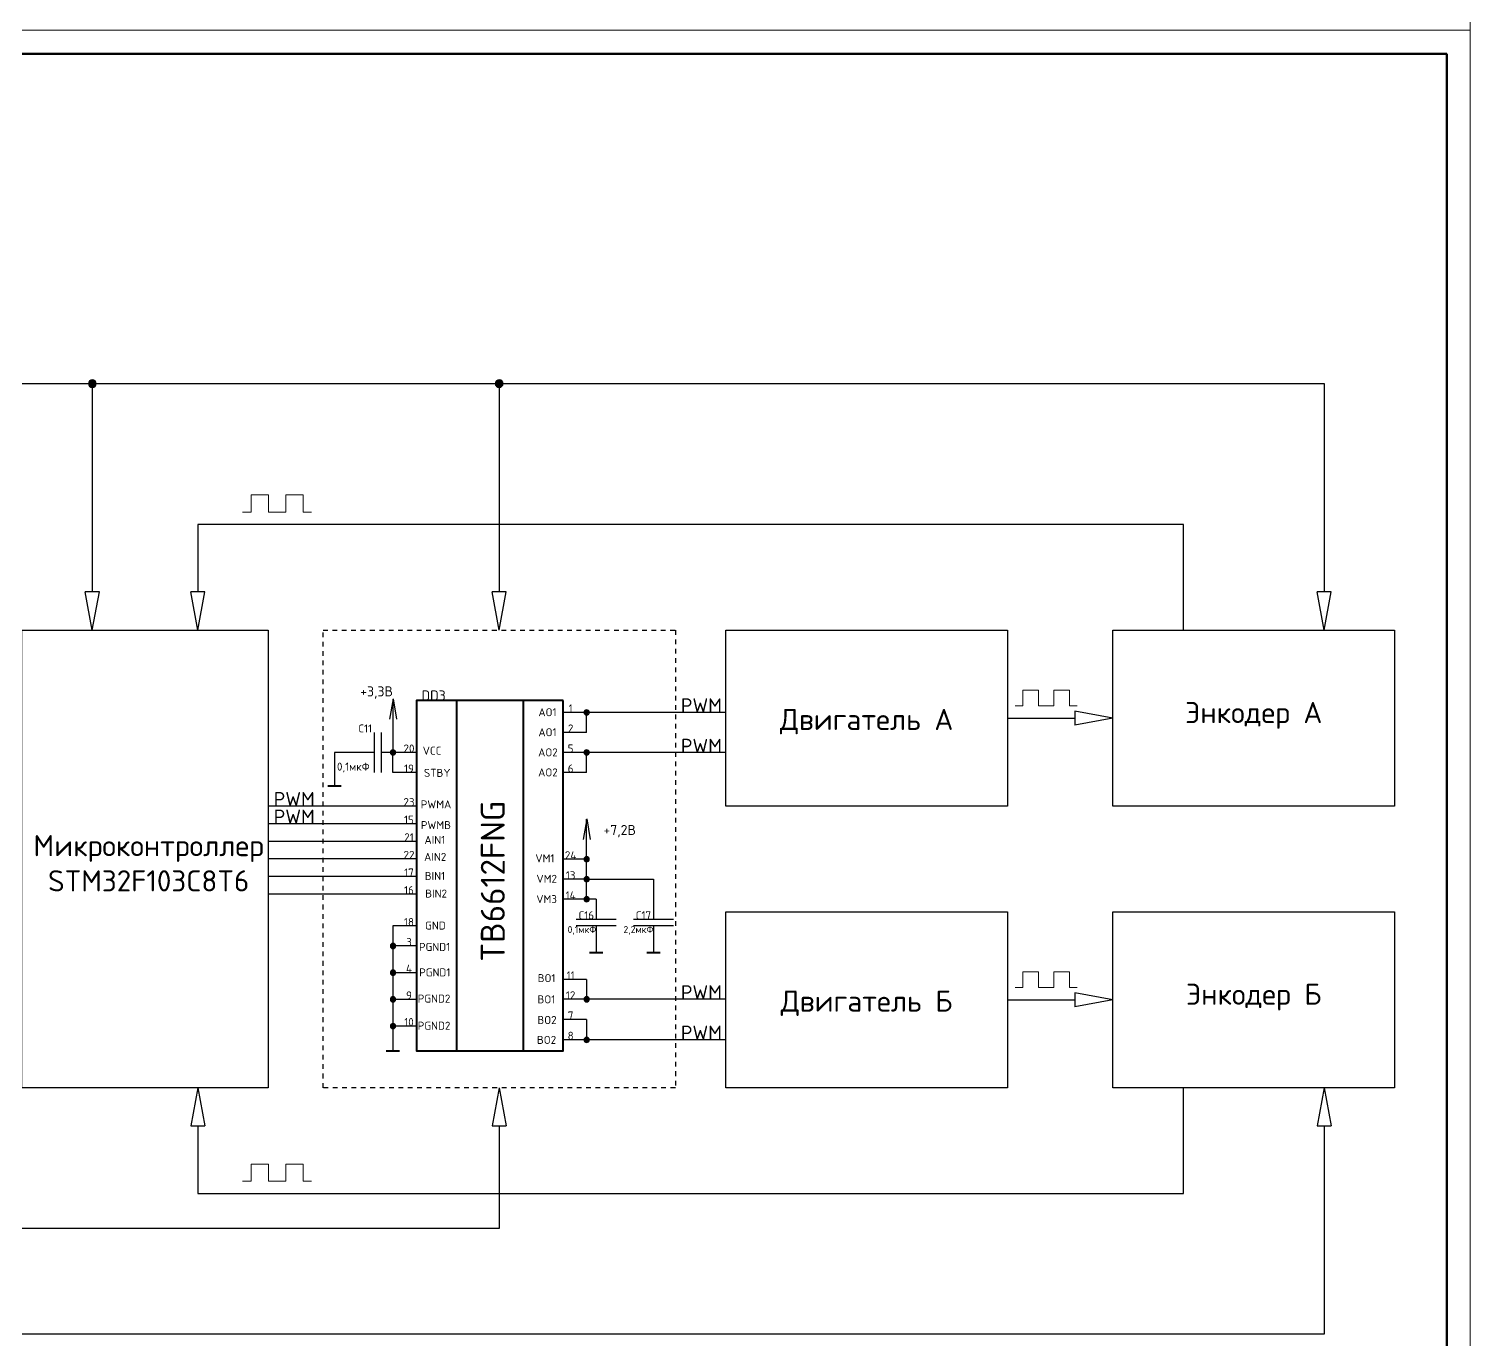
# Model space of a CAD drawing. Header units: millimetres. Extents: x -3633 to 871, y -630 to 261.
# Drawn here: x -2854.7 to -2547.5, y -438.3 to -159.2 of the extents above; entities that cross this region are included whole.
import ezdxf

# ---------------------------------------------------------------- set-up
doc = ezdxf.new("R2010")
doc.units = ezdxf.units.MM
doc.linetypes.add('JIS_02_1.0', pattern=[2, 1, -1])
for name, color, linetype, lineweight in [('border', 7, 'Continuous', 70), ('Sheet', 7, 'Continuous', 30), ('Text', 7, 'Continuous', 18)]:
    doc.layers.add(name, color=color, linetype=linetype, lineweight=lineweight)
doc.styles.add('Main', font='isocpeur.ttf', dxfattribs={"height": 3})

msp = doc.modelspace()

# ---------------------------------------------------------------- hatches: boundary and pattern name
at = {"layer": 'Sheet'}
h = msp.add_hatch(color=256, dxfattribs=at)
h.dxf.hatch_style = 1
edge = h.paths.add_edge_path()
edge.add_line((-2841.155, -234.73), (-2840.337, -234.73))
edge.add_ellipse((-2841.155, -234.73), major_axis=(-0.818, 0), ratio=0.9999896, start_angle=90, end_angle=180, ccw=False)
edge.add_line((-2841.155, -235.547), (-2841.155, -234.73))
edge = h.paths.add_edge_path()
edge.add_ellipse((-2841.155, -234.73), major_axis=(-0.818, 0), ratio=0.9999896, start_angle=0, end_angle=90, ccw=False)
edge.add_line((-2841.973, -234.73), (-2841.155, -234.73))
edge.add_line((-2841.155, -234.73), (-2841.155, -235.547))
edge = h.paths.add_edge_path()
edge.add_ellipse((-2841.155, -234.73), major_axis=(-0.818, 0), ratio=0.9999896, start_angle=180, end_angle=360, ccw=False)
edge.add_line((-2840.337, -234.73), (-2841.155, -234.73))
edge.add_line((-2841.155, -234.73), (-2841.973, -234.73))
h = msp.add_hatch(color=256, dxfattribs=at)
h.dxf.hatch_style = 1
edge = h.paths.add_edge_path()
edge.add_line((-2841.155, -234.73), (-2840.337, -234.73))
edge.add_ellipse((-2841.155, -234.73), major_axis=(-0.818, 0), ratio=0.9999896, start_angle=90, end_angle=180, ccw=False)
edge.add_line((-2841.155, -235.547), (-2841.155, -234.73))
edge = h.paths.add_edge_path()
edge.add_ellipse((-2841.155, -234.73), major_axis=(-0.818, 0), ratio=0.9999896, start_angle=0, end_angle=90, ccw=False)
edge.add_line((-2841.973, -234.73), (-2841.155, -234.73))
edge.add_line((-2841.155, -234.73), (-2841.155, -235.547))
edge = h.paths.add_edge_path()
edge.add_ellipse((-2841.155, -234.73), major_axis=(-0.818, 0), ratio=0.9999896, start_angle=180, end_angle=360, ccw=False)
edge.add_line((-2840.337, -234.73), (-2841.155, -234.73))
edge.add_line((-2841.155, -234.73), (-2841.973, -234.73))
h = msp.add_hatch(color=256, dxfattribs=at)
h.dxf.hatch_style = 1
edge = h.paths.add_edge_path()
edge.add_line((-2754.449, -234.73), (-2753.631, -234.73))
edge.add_ellipse((-2754.449, -234.73), major_axis=(-0.818, 0), ratio=0.9999896, start_angle=90, end_angle=180, ccw=False)
edge.add_line((-2754.449, -235.547), (-2754.449, -234.73))
edge = h.paths.add_edge_path()
edge.add_ellipse((-2754.449, -234.73), major_axis=(-0.818, 0), ratio=0.9999896, start_angle=0, end_angle=90, ccw=False)
edge.add_line((-2755.267, -234.73), (-2754.449, -234.73))
edge.add_line((-2754.449, -234.73), (-2754.449, -235.547))
edge = h.paths.add_edge_path()
edge.add_ellipse((-2754.449, -234.73), major_axis=(-0.818, 0), ratio=0.9999896, start_angle=180, end_angle=360, ccw=False)
edge.add_line((-2753.631, -234.73), (-2754.449, -234.73))
edge.add_line((-2754.449, -234.73), (-2755.267, -234.73))
h = msp.add_hatch(color=256, dxfattribs=at)
h.dxf.hatch_style = 1
edge = h.paths.add_edge_path()
edge.add_line((-2754.449, -234.73), (-2753.631, -234.73))
edge.add_ellipse((-2754.449, -234.73), major_axis=(-0.818, 0), ratio=0.9999896, start_angle=90, end_angle=180, ccw=False)
edge.add_line((-2754.449, -235.547), (-2754.449, -234.73))
edge = h.paths.add_edge_path()
edge.add_ellipse((-2754.449, -234.73), major_axis=(-0.818, 0), ratio=0.9999896, start_angle=0, end_angle=90, ccw=False)
edge.add_line((-2755.267, -234.73), (-2754.449, -234.73))
edge.add_line((-2754.449, -234.73), (-2754.449, -235.547))
edge = h.paths.add_edge_path()
edge.add_ellipse((-2754.449, -234.73), major_axis=(-0.818, 0), ratio=0.9999896, start_angle=180, end_angle=360, ccw=False)
edge.add_line((-2753.631, -234.73), (-2754.449, -234.73))
edge.add_line((-2754.449, -234.73), (-2755.267, -234.73))
h = msp.add_hatch(color=256, dxfattribs=at)
h.dxf.hatch_style = 1
edge = h.paths.add_edge_path()
edge.add_line((-2735.814, -304.78), (-2735.264, -304.78))
edge.add_ellipse((-2735.814, -304.78), major_axis=(-0.551, 0), ratio=0.9999896, start_angle=90, end_angle=180, ccw=False)
edge.add_line((-2735.814, -305.33), (-2735.814, -304.78))
edge = h.paths.add_edge_path()
edge.add_ellipse((-2735.814, -304.78), major_axis=(-0.551, 0), ratio=0.9999896, start_angle=0, end_angle=90, ccw=False)
edge.add_line((-2736.365, -304.78), (-2735.814, -304.78))
edge.add_line((-2735.814, -304.78), (-2735.814, -305.33))
edge = h.paths.add_edge_path()
edge.add_ellipse((-2735.814, -304.78), major_axis=(-0.551, 0), ratio=0.9999896, start_angle=180, end_angle=360, ccw=False)
edge.add_line((-2735.264, -304.78), (-2735.814, -304.78))
edge.add_line((-2735.814, -304.78), (-2736.365, -304.78))
h = msp.add_hatch(color=256, dxfattribs=at)
h.dxf.hatch_style = 1
edge = h.paths.add_edge_path()
edge.add_line((-2735.814, -304.78), (-2735.264, -304.78))
edge.add_ellipse((-2735.814, -304.78), major_axis=(-0.551, 0), ratio=0.9999896, start_angle=90, end_angle=180, ccw=False)
edge.add_line((-2735.814, -305.33), (-2735.814, -304.78))
edge = h.paths.add_edge_path()
edge.add_ellipse((-2735.814, -304.78), major_axis=(-0.551, 0), ratio=0.9999896, start_angle=0, end_angle=90, ccw=False)
edge.add_line((-2736.365, -304.78), (-2735.814, -304.78))
edge.add_line((-2735.814, -304.78), (-2735.814, -305.33))
edge = h.paths.add_edge_path()
edge.add_ellipse((-2735.814, -304.78), major_axis=(-0.551, 0), ratio=0.9999896, start_angle=180, end_angle=360, ccw=False)
edge.add_line((-2735.264, -304.78), (-2735.814, -304.78))
edge.add_line((-2735.814, -304.78), (-2736.365, -304.78))
h = msp.add_hatch(color=256, dxfattribs=at)
h.dxf.hatch_style = 1
edge = h.paths.add_edge_path()
edge.add_line((-2777.083, -313.309), (-2776.533, -313.309))
edge.add_ellipse((-2777.083, -313.309), major_axis=(-0.551, 0), ratio=0.9999896, start_angle=90, end_angle=180, ccw=False)
edge.add_line((-2777.083, -313.859), (-2777.083, -313.309))
edge = h.paths.add_edge_path()
edge.add_ellipse((-2777.083, -313.309), major_axis=(-0.551, 0), ratio=0.9999896, start_angle=0, end_angle=90, ccw=False)
edge.add_line((-2777.634, -313.309), (-2777.083, -313.309))
edge.add_line((-2777.083, -313.309), (-2777.083, -313.859))
edge = h.paths.add_edge_path()
edge.add_ellipse((-2777.083, -313.309), major_axis=(-0.551, 0), ratio=0.9999896, start_angle=180, end_angle=360, ccw=False)
edge.add_line((-2776.533, -313.309), (-2777.083, -313.309))
edge.add_line((-2777.083, -313.309), (-2777.634, -313.309))
h = msp.add_hatch(color=256, dxfattribs=at)
h.dxf.hatch_style = 1
edge = h.paths.add_edge_path()
edge.add_line((-2777.083, -313.309), (-2776.533, -313.309))
edge.add_ellipse((-2777.083, -313.309), major_axis=(-0.551, 0), ratio=0.9999896, start_angle=90, end_angle=180, ccw=False)
edge.add_line((-2777.083, -313.859), (-2777.083, -313.309))
edge = h.paths.add_edge_path()
edge.add_ellipse((-2777.083, -313.309), major_axis=(-0.551, 0), ratio=0.9999896, start_angle=0, end_angle=90, ccw=False)
edge.add_line((-2777.634, -313.309), (-2777.083, -313.309))
edge.add_line((-2777.083, -313.309), (-2777.083, -313.859))
edge = h.paths.add_edge_path()
edge.add_ellipse((-2777.083, -313.309), major_axis=(-0.551, 0), ratio=0.9999896, start_angle=180, end_angle=360, ccw=False)
edge.add_line((-2776.533, -313.309), (-2777.083, -313.309))
edge.add_line((-2777.083, -313.309), (-2777.634, -313.309))
h = msp.add_hatch(color=256, dxfattribs=at)
h.dxf.hatch_style = 1
edge = h.paths.add_edge_path()
edge.add_line((-2735.814, -313.309), (-2735.264, -313.309))
edge.add_ellipse((-2735.814, -313.309), major_axis=(-0.551, 0), ratio=0.9999896, start_angle=90, end_angle=180, ccw=False)
edge.add_line((-2735.814, -313.859), (-2735.814, -313.309))
edge = h.paths.add_edge_path()
edge.add_ellipse((-2735.814, -313.309), major_axis=(-0.551, 0), ratio=0.9999896, start_angle=0, end_angle=90, ccw=False)
edge.add_line((-2736.365, -313.309), (-2735.814, -313.309))
edge.add_line((-2735.814, -313.309), (-2735.814, -313.859))
edge = h.paths.add_edge_path()
edge.add_ellipse((-2735.814, -313.309), major_axis=(-0.551, 0), ratio=0.9999896, start_angle=180, end_angle=360, ccw=False)
edge.add_line((-2735.264, -313.309), (-2735.814, -313.309))
edge.add_line((-2735.814, -313.309), (-2736.365, -313.309))
h = msp.add_hatch(color=256, dxfattribs=at)
h.dxf.hatch_style = 1
edge = h.paths.add_edge_path()
edge.add_line((-2735.814, -313.309), (-2735.264, -313.309))
edge.add_ellipse((-2735.814, -313.309), major_axis=(-0.551, 0), ratio=0.9999896, start_angle=90, end_angle=180, ccw=False)
edge.add_line((-2735.814, -313.859), (-2735.814, -313.309))
edge = h.paths.add_edge_path()
edge.add_ellipse((-2735.814, -313.309), major_axis=(-0.551, 0), ratio=0.9999896, start_angle=0, end_angle=90, ccw=False)
edge.add_line((-2736.365, -313.309), (-2735.814, -313.309))
edge.add_line((-2735.814, -313.309), (-2735.814, -313.859))
edge = h.paths.add_edge_path()
edge.add_ellipse((-2735.814, -313.309), major_axis=(-0.551, 0), ratio=0.9999896, start_angle=180, end_angle=360, ccw=False)
edge.add_line((-2735.264, -313.309), (-2735.814, -313.309))
edge.add_line((-2735.814, -313.309), (-2736.365, -313.309))
h = msp.add_hatch(color=256, dxfattribs=at)
h.dxf.hatch_style = 1
edge = h.paths.add_edge_path()
edge.add_line((-2735.814, -336.054), (-2735.264, -336.054))
edge.add_ellipse((-2735.814, -336.054), major_axis=(-0.551, 0), ratio=0.9999896, start_angle=90, end_angle=180, ccw=False)
edge.add_line((-2735.814, -336.604), (-2735.814, -336.054))
edge = h.paths.add_edge_path()
edge.add_ellipse((-2735.814, -336.054), major_axis=(-0.551, 0), ratio=0.9999896, start_angle=0, end_angle=90, ccw=False)
edge.add_line((-2736.365, -336.054), (-2735.814, -336.054))
edge.add_line((-2735.814, -336.054), (-2735.814, -336.604))
edge = h.paths.add_edge_path()
edge.add_ellipse((-2735.814, -336.054), major_axis=(-0.551, 0), ratio=0.9999896, start_angle=180, end_angle=360, ccw=False)
edge.add_line((-2735.264, -336.054), (-2735.814, -336.054))
edge.add_line((-2735.814, -336.054), (-2736.365, -336.054))
h = msp.add_hatch(color=256, dxfattribs=at)
h.dxf.hatch_style = 1
edge = h.paths.add_edge_path()
edge.add_line((-2735.814, -336.054), (-2735.264, -336.054))
edge.add_ellipse((-2735.814, -336.054), major_axis=(-0.551, 0), ratio=0.9999896, start_angle=90, end_angle=180, ccw=False)
edge.add_line((-2735.814, -336.604), (-2735.814, -336.054))
edge = h.paths.add_edge_path()
edge.add_ellipse((-2735.814, -336.054), major_axis=(-0.551, 0), ratio=0.9999896, start_angle=0, end_angle=90, ccw=False)
edge.add_line((-2736.365, -336.054), (-2735.814, -336.054))
edge.add_line((-2735.814, -336.054), (-2735.814, -336.604))
edge = h.paths.add_edge_path()
edge.add_ellipse((-2735.814, -336.054), major_axis=(-0.551, 0), ratio=0.9999896, start_angle=180, end_angle=360, ccw=False)
edge.add_line((-2735.264, -336.054), (-2735.814, -336.054))
edge.add_line((-2735.814, -336.054), (-2736.365, -336.054))
h = msp.add_hatch(color=256, dxfattribs=at)
h.dxf.hatch_style = 1
edge = h.paths.add_edge_path()
edge.add_line((-2735.814, -340.318), (-2735.264, -340.318))
edge.add_ellipse((-2735.814, -340.318), major_axis=(-0.551, 0), ratio=0.9999896, start_angle=90, end_angle=180, ccw=False)
edge.add_line((-2735.814, -340.869), (-2735.814, -340.318))
edge = h.paths.add_edge_path()
edge.add_ellipse((-2735.814, -340.318), major_axis=(-0.551, 0), ratio=0.9999896, start_angle=0, end_angle=90, ccw=False)
edge.add_line((-2736.365, -340.318), (-2735.814, -340.318))
edge.add_line((-2735.814, -340.318), (-2735.814, -340.869))
edge = h.paths.add_edge_path()
edge.add_ellipse((-2735.814, -340.318), major_axis=(-0.551, 0), ratio=0.9999896, start_angle=180, end_angle=360, ccw=False)
edge.add_line((-2735.264, -340.318), (-2735.814, -340.318))
edge.add_line((-2735.814, -340.318), (-2736.365, -340.318))
h = msp.add_hatch(color=256, dxfattribs=at)
h.dxf.hatch_style = 1
edge = h.paths.add_edge_path()
edge.add_line((-2735.814, -340.318), (-2735.264, -340.318))
edge.add_ellipse((-2735.814, -340.318), major_axis=(-0.551, 0), ratio=0.9999896, start_angle=90, end_angle=180, ccw=False)
edge.add_line((-2735.814, -340.869), (-2735.814, -340.318))
edge = h.paths.add_edge_path()
edge.add_ellipse((-2735.814, -340.318), major_axis=(-0.551, 0), ratio=0.9999896, start_angle=0, end_angle=90, ccw=False)
edge.add_line((-2736.365, -340.318), (-2735.814, -340.318))
edge.add_line((-2735.814, -340.318), (-2735.814, -340.869))
edge = h.paths.add_edge_path()
edge.add_ellipse((-2735.814, -340.318), major_axis=(-0.551, 0), ratio=0.9999896, start_angle=180, end_angle=360, ccw=False)
edge.add_line((-2735.264, -340.318), (-2735.814, -340.318))
edge.add_line((-2735.814, -340.318), (-2736.365, -340.318))
h = msp.add_hatch(color=256, dxfattribs=at)
h.dxf.hatch_style = 1
edge = h.paths.add_edge_path()
edge.add_line((-2735.814, -344.583), (-2735.264, -344.583))
edge.add_ellipse((-2735.814, -344.583), major_axis=(-0.551, 0), ratio=0.9999896, start_angle=90, end_angle=180, ccw=False)
edge.add_line((-2735.814, -345.134), (-2735.814, -344.583))
edge = h.paths.add_edge_path()
edge.add_ellipse((-2735.814, -344.583), major_axis=(-0.551, 0), ratio=0.9999896, start_angle=0, end_angle=90, ccw=False)
edge.add_line((-2736.365, -344.583), (-2735.814, -344.583))
edge.add_line((-2735.814, -344.583), (-2735.814, -345.134))
edge = h.paths.add_edge_path()
edge.add_ellipse((-2735.814, -344.583), major_axis=(-0.551, 0), ratio=0.9999896, start_angle=180, end_angle=360, ccw=False)
edge.add_line((-2735.264, -344.583), (-2735.814, -344.583))
edge.add_line((-2735.814, -344.583), (-2736.365, -344.583))
h = msp.add_hatch(color=256, dxfattribs=at)
h.dxf.hatch_style = 1
edge = h.paths.add_edge_path()
edge.add_line((-2735.814, -344.583), (-2735.264, -344.583))
edge.add_ellipse((-2735.814, -344.583), major_axis=(-0.551, 0), ratio=0.9999896, start_angle=90, end_angle=180, ccw=False)
edge.add_line((-2735.814, -345.134), (-2735.814, -344.583))
edge = h.paths.add_edge_path()
edge.add_ellipse((-2735.814, -344.583), major_axis=(-0.551, 0), ratio=0.9999896, start_angle=0, end_angle=90, ccw=False)
edge.add_line((-2736.365, -344.583), (-2735.814, -344.583))
edge.add_line((-2735.814, -344.583), (-2735.814, -345.134))
edge = h.paths.add_edge_path()
edge.add_ellipse((-2735.814, -344.583), major_axis=(-0.551, 0), ratio=0.9999896, start_angle=180, end_angle=360, ccw=False)
edge.add_line((-2735.264, -344.583), (-2735.814, -344.583))
edge.add_line((-2735.814, -344.583), (-2736.365, -344.583))
h = msp.add_hatch(color=256, dxfattribs=at)
h.dxf.hatch_style = 1
edge = h.paths.add_edge_path()
edge.add_line((-2777.083, -354.534), (-2776.533, -354.534))
edge.add_ellipse((-2777.083, -354.534), major_axis=(-0.551, 0), ratio=0.9999896, start_angle=90, end_angle=180, ccw=False)
edge.add_line((-2777.083, -355.084), (-2777.083, -354.534))
edge = h.paths.add_edge_path()
edge.add_ellipse((-2777.083, -354.534), major_axis=(-0.551, 0), ratio=0.9999896, start_angle=0, end_angle=90, ccw=False)
edge.add_line((-2777.634, -354.534), (-2777.083, -354.534))
edge.add_line((-2777.083, -354.534), (-2777.083, -355.084))
edge = h.paths.add_edge_path()
edge.add_ellipse((-2777.083, -354.534), major_axis=(-0.551, 0), ratio=0.9999896, start_angle=180, end_angle=360, ccw=False)
edge.add_line((-2776.533, -354.534), (-2777.083, -354.534))
edge.add_line((-2777.083, -354.534), (-2777.634, -354.534))
h = msp.add_hatch(color=256, dxfattribs=at)
h.dxf.hatch_style = 1
edge = h.paths.add_edge_path()
edge.add_line((-2777.083, -354.534), (-2776.533, -354.534))
edge.add_ellipse((-2777.083, -354.534), major_axis=(-0.551, 0), ratio=0.9999896, start_angle=90, end_angle=180, ccw=False)
edge.add_line((-2777.083, -355.084), (-2777.083, -354.534))
edge = h.paths.add_edge_path()
edge.add_ellipse((-2777.083, -354.534), major_axis=(-0.551, 0), ratio=0.9999896, start_angle=0, end_angle=90, ccw=False)
edge.add_line((-2777.634, -354.534), (-2777.083, -354.534))
edge.add_line((-2777.083, -354.534), (-2777.083, -355.084))
edge = h.paths.add_edge_path()
edge.add_ellipse((-2777.083, -354.534), major_axis=(-0.551, 0), ratio=0.9999896, start_angle=180, end_angle=360, ccw=False)
edge.add_line((-2776.533, -354.534), (-2777.083, -354.534))
edge.add_line((-2777.083, -354.534), (-2777.634, -354.534))
h = msp.add_hatch(color=256, dxfattribs=at)
h.dxf.hatch_style = 1
edge = h.paths.add_edge_path()
edge.add_line((-2777.083, -360.22), (-2776.533, -360.22))
edge.add_ellipse((-2777.083, -360.22), major_axis=(-0.551, 0), ratio=0.9999896, start_angle=90, end_angle=180, ccw=False)
edge.add_line((-2777.083, -360.771), (-2777.083, -360.22))
edge = h.paths.add_edge_path()
edge.add_ellipse((-2777.083, -360.22), major_axis=(-0.551, 0), ratio=0.9999896, start_angle=0, end_angle=90, ccw=False)
edge.add_line((-2777.634, -360.22), (-2777.083, -360.22))
edge.add_line((-2777.083, -360.22), (-2777.083, -360.771))
edge = h.paths.add_edge_path()
edge.add_ellipse((-2777.083, -360.22), major_axis=(-0.551, 0), ratio=0.9999896, start_angle=180, end_angle=360, ccw=False)
edge.add_line((-2776.533, -360.22), (-2777.083, -360.22))
edge.add_line((-2777.083, -360.22), (-2777.634, -360.22))
h = msp.add_hatch(color=256, dxfattribs=at)
h.dxf.hatch_style = 1
edge = h.paths.add_edge_path()
edge.add_line((-2777.083, -360.22), (-2776.533, -360.22))
edge.add_ellipse((-2777.083, -360.22), major_axis=(-0.551, 0), ratio=0.9999896, start_angle=90, end_angle=180, ccw=False)
edge.add_line((-2777.083, -360.771), (-2777.083, -360.22))
edge = h.paths.add_edge_path()
edge.add_ellipse((-2777.083, -360.22), major_axis=(-0.551, 0), ratio=0.9999896, start_angle=0, end_angle=90, ccw=False)
edge.add_line((-2777.634, -360.22), (-2777.083, -360.22))
edge.add_line((-2777.083, -360.22), (-2777.083, -360.771))
edge = h.paths.add_edge_path()
edge.add_ellipse((-2777.083, -360.22), major_axis=(-0.551, 0), ratio=0.9999896, start_angle=180, end_angle=360, ccw=False)
edge.add_line((-2776.533, -360.22), (-2777.083, -360.22))
edge.add_line((-2777.083, -360.22), (-2777.634, -360.22))
h = msp.add_hatch(color=256, dxfattribs=at)
h.dxf.hatch_style = 1
edge = h.paths.add_edge_path()
edge.add_line((-2777.07, -365.906), (-2776.519, -365.906))
edge.add_ellipse((-2777.07, -365.906), major_axis=(-0.551, 0), ratio=0.9999896, start_angle=90, end_angle=180, ccw=False)
edge.add_line((-2777.07, -366.457), (-2777.07, -365.906))
edge = h.paths.add_edge_path()
edge.add_ellipse((-2777.07, -365.906), major_axis=(-0.551, 0), ratio=0.9999896, start_angle=0, end_angle=90, ccw=False)
edge.add_line((-2777.62, -365.906), (-2777.07, -365.906))
edge.add_line((-2777.07, -365.906), (-2777.07, -366.457))
edge = h.paths.add_edge_path()
edge.add_ellipse((-2777.07, -365.906), major_axis=(-0.551, 0), ratio=0.9999896, start_angle=180, end_angle=360, ccw=False)
edge.add_line((-2776.519, -365.906), (-2777.07, -365.906))
edge.add_line((-2777.07, -365.906), (-2777.62, -365.906))
h = msp.add_hatch(color=256, dxfattribs=at)
h.dxf.hatch_style = 1
edge = h.paths.add_edge_path()
edge.add_line((-2777.07, -365.906), (-2776.519, -365.906))
edge.add_ellipse((-2777.07, -365.906), major_axis=(-0.551, 0), ratio=0.9999896, start_angle=90, end_angle=180, ccw=False)
edge.add_line((-2777.07, -366.457), (-2777.07, -365.906))
edge = h.paths.add_edge_path()
edge.add_ellipse((-2777.07, -365.906), major_axis=(-0.551, 0), ratio=0.9999896, start_angle=0, end_angle=90, ccw=False)
edge.add_line((-2777.62, -365.906), (-2777.07, -365.906))
edge.add_line((-2777.07, -365.906), (-2777.07, -366.457))
edge = h.paths.add_edge_path()
edge.add_ellipse((-2777.07, -365.906), major_axis=(-0.551, 0), ratio=0.9999896, start_angle=180, end_angle=360, ccw=False)
edge.add_line((-2776.519, -365.906), (-2777.07, -365.906))
edge.add_line((-2777.07, -365.906), (-2777.62, -365.906))
h = msp.add_hatch(color=256, dxfattribs=at)
h.dxf.hatch_style = 1
edge = h.paths.add_edge_path()
edge.add_line((-2735.814, -365.889), (-2735.264, -365.889))
edge.add_ellipse((-2735.814, -365.889), major_axis=(-0.551, 0), ratio=0.9999896, start_angle=90, end_angle=180, ccw=False)
edge.add_line((-2735.814, -366.44), (-2735.814, -365.889))
edge = h.paths.add_edge_path()
edge.add_ellipse((-2735.814, -365.889), major_axis=(-0.551, 0), ratio=0.9999896, start_angle=0, end_angle=90, ccw=False)
edge.add_line((-2736.365, -365.889), (-2735.814, -365.889))
edge.add_line((-2735.814, -365.889), (-2735.814, -366.44))
edge = h.paths.add_edge_path()
edge.add_ellipse((-2735.814, -365.889), major_axis=(-0.551, 0), ratio=0.9999896, start_angle=180, end_angle=360, ccw=False)
edge.add_line((-2735.264, -365.889), (-2735.814, -365.889))
edge.add_line((-2735.814, -365.889), (-2736.365, -365.889))
h = msp.add_hatch(color=256, dxfattribs=at)
h.dxf.hatch_style = 1
edge = h.paths.add_edge_path()
edge.add_line((-2735.814, -365.889), (-2735.264, -365.889))
edge.add_ellipse((-2735.814, -365.889), major_axis=(-0.551, 0), ratio=0.9999896, start_angle=90, end_angle=180, ccw=False)
edge.add_line((-2735.814, -366.44), (-2735.814, -365.889))
edge = h.paths.add_edge_path()
edge.add_ellipse((-2735.814, -365.889), major_axis=(-0.551, 0), ratio=0.9999896, start_angle=0, end_angle=90, ccw=False)
edge.add_line((-2736.365, -365.889), (-2735.814, -365.889))
edge.add_line((-2735.814, -365.889), (-2735.814, -366.44))
edge = h.paths.add_edge_path()
edge.add_ellipse((-2735.814, -365.889), major_axis=(-0.551, 0), ratio=0.9999896, start_angle=180, end_angle=360, ccw=False)
edge.add_line((-2735.264, -365.889), (-2735.814, -365.889))
edge.add_line((-2735.814, -365.889), (-2736.365, -365.889))
h = msp.add_hatch(color=256, dxfattribs=at)
h.dxf.hatch_style = 1
edge = h.paths.add_edge_path()
edge.add_line((-2777.07, -371.592), (-2776.519, -371.592))
edge.add_ellipse((-2777.07, -371.592), major_axis=(-0.551, 0), ratio=0.9999896, start_angle=90, end_angle=180, ccw=False)
edge.add_line((-2777.07, -372.143), (-2777.07, -371.592))
edge = h.paths.add_edge_path()
edge.add_ellipse((-2777.07, -371.592), major_axis=(-0.551, 0), ratio=0.9999896, start_angle=0, end_angle=90, ccw=False)
edge.add_line((-2777.62, -371.592), (-2777.07, -371.592))
edge.add_line((-2777.07, -371.592), (-2777.07, -372.143))
edge = h.paths.add_edge_path()
edge.add_ellipse((-2777.07, -371.592), major_axis=(-0.551, 0), ratio=0.9999896, start_angle=180, end_angle=360, ccw=False)
edge.add_line((-2776.519, -371.592), (-2777.07, -371.592))
edge.add_line((-2777.07, -371.592), (-2777.62, -371.592))
h = msp.add_hatch(color=256, dxfattribs=at)
h.dxf.hatch_style = 1
edge = h.paths.add_edge_path()
edge.add_line((-2777.07, -371.592), (-2776.519, -371.592))
edge.add_ellipse((-2777.07, -371.592), major_axis=(-0.551, 0), ratio=0.9999896, start_angle=90, end_angle=180, ccw=False)
edge.add_line((-2777.07, -372.143), (-2777.07, -371.592))
edge = h.paths.add_edge_path()
edge.add_ellipse((-2777.07, -371.592), major_axis=(-0.551, 0), ratio=0.9999896, start_angle=0, end_angle=90, ccw=False)
edge.add_line((-2777.62, -371.592), (-2777.07, -371.592))
edge.add_line((-2777.07, -371.592), (-2777.07, -372.143))
edge = h.paths.add_edge_path()
edge.add_ellipse((-2777.07, -371.592), major_axis=(-0.551, 0), ratio=0.9999896, start_angle=180, end_angle=360, ccw=False)
edge.add_line((-2776.519, -371.592), (-2777.07, -371.592))
edge.add_line((-2777.07, -371.592), (-2777.62, -371.592))
h = msp.add_hatch(color=256, dxfattribs=at)
h.dxf.hatch_style = 1
edge = h.paths.add_edge_path()
edge.add_line((-2735.814, -374.53), (-2735.264, -374.53))
edge.add_ellipse((-2735.814, -374.53), major_axis=(-0.551, 0), ratio=0.9999896, start_angle=90, end_angle=180, ccw=False)
edge.add_line((-2735.814, -375.081), (-2735.814, -374.53))
edge = h.paths.add_edge_path()
edge.add_ellipse((-2735.814, -374.53), major_axis=(-0.551, 0), ratio=0.9999896, start_angle=0, end_angle=90, ccw=False)
edge.add_line((-2736.365, -374.53), (-2735.814, -374.53))
edge.add_line((-2735.814, -374.53), (-2735.814, -375.081))
edge = h.paths.add_edge_path()
edge.add_ellipse((-2735.814, -374.53), major_axis=(-0.551, 0), ratio=0.9999896, start_angle=180, end_angle=360, ccw=False)
edge.add_line((-2735.264, -374.53), (-2735.814, -374.53))
edge.add_line((-2735.814, -374.53), (-2736.365, -374.53))
h = msp.add_hatch(color=256, dxfattribs=at)
h.dxf.hatch_style = 1
edge = h.paths.add_edge_path()
edge.add_line((-2735.814, -374.53), (-2735.264, -374.53))
edge.add_ellipse((-2735.814, -374.53), major_axis=(-0.551, 0), ratio=0.9999896, start_angle=90, end_angle=180, ccw=False)
edge.add_line((-2735.814, -375.081), (-2735.814, -374.53))
edge = h.paths.add_edge_path()
edge.add_ellipse((-2735.814, -374.53), major_axis=(-0.551, 0), ratio=0.9999896, start_angle=0, end_angle=90, ccw=False)
edge.add_line((-2736.365, -374.53), (-2735.814, -374.53))
edge.add_line((-2735.814, -374.53), (-2735.814, -375.081))
edge = h.paths.add_edge_path()
edge.add_ellipse((-2735.814, -374.53), major_axis=(-0.551, 0), ratio=0.9999896, start_angle=180, end_angle=360, ccw=False)
edge.add_line((-2735.264, -374.53), (-2735.814, -374.53))
edge.add_line((-2735.814, -374.53), (-2736.365, -374.53))

# ---------------------------------------------------------------- linework, layer by layer
at = {"layer": 'border', "lineweight": 18}
for p, q in [((-2547.537, -159.45), (-2547.537, 260.55)), ((-2547.537, 260.55), (-2547.537, -159.45)), ((-2547.537, -159.45), (-2547.537, 260.55)), ((-3141.537, -159.45), (-2547.537, -159.45)), ((-2547.537, -159.45), (-3141.537, -159.45)), ((-3141.537, -159.45), (-2844.537, -159.45)), ((-3141.537, -159.45), (-2547.537, -159.45)), ((-2547.537, -159.45), (-3141.537, -159.45)), ((-2547.537, -159.45), (-2844.537, -159.45)), ((-2547.537, -159.45), (-2844.537, -159.45)), ((-2547.537, -579.45), (-2547.537, -159.45)), ((-2547.537, -579.45), (-2547.537, -159.45)), ((-2547.537, -159.45), (-2547.537, -579.45)), ((-2547.537, -579.45), (-2547.537, -159.45))]:
    msp.add_line(p, q, dxfattribs=at)
at = {"layer": 'border', "lineweight": 70}
for p, q in [((-3121.537, -164.45), (-2552.537, -164.45)), ((-2552.537, -164.45), (-2552.537, -574.45))]:
    msp.add_line(p, q, dxfattribs=at)
at = {"layer": 'Sheet'}
for p, q in [((-2953.655, -234.73), (-2578.655, -234.73)), ((-2841.155, -234.73), (-2841.155, -279.117)), ((-2754.449, -234.73), (-2754.449, -279.117)), ((-2578.655, -234.73), (-2578.655, -279.117)), ((-2818.655, -264.73), (-2818.655, -279.117)), ((-2608.655, -264.73), (-2818.655, -264.73)), ((-2608.655, -287.23), (-2608.655, -264.73)), ((-2841.155, -287.23), (-2842.652, -279.117)), ((-2839.658, -279.117), (-2842.652, -279.117)), ((-2841.155, -287.23), (-2839.658, -279.117)), ((-2818.655, -287.23), (-2820.152, -279.117)), ((-2817.158, -279.117), (-2820.152, -279.117)), ((-2818.655, -287.23), (-2817.158, -279.117)), ((-2754.449, -287.23), (-2755.946, -279.117)), ((-2752.952, -279.117), (-2755.946, -279.117)), ((-2754.449, -287.23), (-2752.952, -279.117)), ((-2578.655, -287.23), (-2580.152, -279.117)), ((-2577.158, -279.117), (-2580.152, -279.117)), ((-2578.655, -287.23), (-2577.158, -279.117)), ((-2777.076, -301.856), (-2777.842, -306.234)), ((-2777.083, -301.937), (-2777.083, -313.309)), ((-2777.073, -301.856), (-2776.307, -306.234)), ((-2706.155, -304.78), (-2740.812, -304.78)), ((-2735.814, -309.044), (-2735.814, -304.78)), ((-2646.155, -305.98), (-2631.768, -305.98)), ((-2623.655, -305.98), (-2631.768, -304.483)), ((-2631.768, -304.483), (-2631.768, -307.477)), ((-2623.655, -305.98), (-2631.768, -307.477)), ((-2781.024, -317.574), (-2781.024, -309.044)), ((-2779.602, -309.044), (-2779.602, -317.574)), ((-2735.814, -309.044), (-2740.812, -309.044)), ((-2781.024, -313.309), (-2789.553, -313.309)), ((-2789.553, -313.309), (-2789.553, -320.417)), ((-2772.086, -313.309), (-2779.586, -313.309)), ((-2777.083, -317.574), (-2777.083, -313.309)), ((-2706.155, -313.309), (-2740.812, -313.309)), ((-2735.814, -317.574), (-2735.814, -313.309)), ((-2772.086, -317.574), (-2777.083, -317.574)), ((-2735.814, -317.574), (-2740.812, -317.574)), ((-2789.553, -320.417), (-2790.974, -320.417)), ((-2772.086, -324.73), (-2803.655, -324.73)), ((-2772.086, -328.48), (-2803.655, -328.48)), ((-2735.807, -327.444), (-2736.573, -331.822)), ((-2735.814, -344.583), (-2735.814, -327.524)), ((-2735.804, -327.444), (-2735.037, -331.822)), ((-2803.655, -332.23), (-2772.086, -332.23)), ((-2772.086, -335.98), (-2803.655, -335.98)), ((-2735.814, -336.054), (-2740.812, -336.054)), ((-2772.086, -339.73), (-2803.655, -339.73)), ((-2735.814, -340.318), (-2740.812, -340.318)), ((-2736.066, -340.318), (-2721.579, -340.318)), ((-2721.579, -340.318), (-2721.579, -348.848)), ((-2772.086, -343.48), (-2803.655, -343.48)), ((-2733.763, -344.583), (-2740.812, -344.583)), ((-2733.763, -344.583), (-2733.763, -348.848)), ((-2738.028, -348.848), (-2729.498, -348.848)), ((-2725.844, -348.848), (-2717.314, -348.848)), ((-2772.086, -350.269), (-2777.083, -350.269)), ((-2777.083, -350.269), (-2777.083, -376.837)), ((-2730.92, -350.269), (-2738.028, -350.269)), ((-2729.498, -350.269), (-2738.028, -350.269)), ((-2733.763, -350.269), (-2733.763, -355.955)), ((-2717.314, -350.269), (-2725.844, -350.269)), ((-2721.579, -350.269), (-2721.579, -355.955)), ((-2772.086, -354.534), (-2777.083, -354.534)), ((-2721.579, -355.955), (-2723, -355.955)), ((-2772.086, -360.22), (-2777.62, -360.22)), ((-2735.814, -361.642), (-2740.812, -361.642)), ((-2735.814, -361.642), (-2735.814, -365.906)), ((-2623.655, -365.98), (-2631.768, -364.483)), ((-2631.768, -364.483), (-2631.768, -367.477)), ((-2772.086, -365.906), (-2777.62, -365.906)), ((-2706.155, -365.889), (-2740.812, -365.889)), ((-2646.155, -365.98), (-2631.768, -365.98)), ((-2623.655, -365.98), (-2631.768, -367.477)), ((-2772.086, -371.592), (-2777.62, -371.592)), ((-2735.814, -370.171), (-2740.812, -370.171)), ((-2735.814, -370.171), (-2735.814, -374.436)), ((-2706.155, -374.502), (-2740.812, -374.502)), ((-2818.655, -384.73), (-2820.152, -392.843)), ((-2818.655, -384.73), (-2817.158, -392.843)), ((-2754.449, -384.73), (-2755.946, -392.843)), ((-2754.449, -384.73), (-2752.952, -392.843)), ((-2608.655, -407.23), (-2608.655, -384.73)), ((-2578.655, -384.73), (-2580.152, -392.843)), ((-2578.655, -384.73), (-2577.158, -392.843)), ((-2820.152, -392.843), (-2817.158, -392.843)), ((-2818.655, -392.843), (-2818.655, -407.23)), ((-2755.946, -392.843), (-2752.952, -392.843)), ((-2754.449, -392.843), (-2754.449, -414.73)), ((-2580.152, -392.843), (-2577.158, -392.843)), ((-2578.655, -392.843), (-2578.655, -410.98)), ((-2818.655, -407.23), (-2608.655, -407.23)), ((-2578.655, -410.98), (-2578.655, -437.23)), ((-2754.449, -414.73), (-3077.405, -414.73)), ((-2578.655, -437.23), (-2953.655, -437.23))]:
    msp.add_line(p, q, dxfattribs=at)
at = {"layer": 'Sheet', "lineweight": 40}
for p, q in [((-2763.556, -302.29), (-2763.556, -376.837)), ((-2749.341, -302.249), (-2749.341, -376.837)), ((-2790.974, -320.417), (-2788.131, -320.417)), ((-2735.184, -355.955), (-2732.341, -355.955)), ((-2723, -355.955), (-2720.157, -355.955)), ((-2778.505, -376.837), (-2775.662, -376.837))]:
    msp.add_line(p, q, dxfattribs=at)
at = {"layer": 'Sheet', "elevation": 0}
for points in [[(-2856.155, -287.23), (-2803.655, -287.23), (-2803.655, -384.73), (-2856.155, -384.73)], [(-2706.155, -287.23), (-2646.155, -287.23), (-2646.155, -324.73), (-2706.155, -324.73)], [(-2623.655, -287.23), (-2563.655, -287.23), (-2563.655, -324.73), (-2623.655, -324.73)], [(-2706.155, -347.23), (-2646.155, -347.23), (-2646.155, -384.73), (-2706.155, -384.73)], [(-2623.655, -347.23), (-2563.655, -347.23), (-2563.655, -384.73), (-2623.655, -384.73)]]:
    msp.add_lwpolyline(points, close=True, dxfattribs=at)
at = {"layer": 'Sheet', "linetype": 'JIS_02_1.0', "elevation": 0}
msp.add_lwpolyline([(-2716.914, -384.73), (-2791.983, -384.73), (-2791.983, -287.23), (-2716.914, -287.23)], close=True, dxfattribs=at)
at = {"layer": 'Sheet', "lineweight": 40, "elevation": 0}
msp.add_lwpolyline([(-2740.812, -302.23), (-2772.086, -302.23), (-2772.086, -376.837), (-2740.812, -376.837)], close=True, dxfattribs=at)
at = {"layer": 'Sheet'}
for centre, radius, start, end in [((-2841.155, -234.73), 0.427, 0, 180), ((-2841.155, -234.73), 0.427, 0, 180), ((-2841.155, -234.73), 0.427, 0, 180), ((-2841.155, -234.73), 0.427, 180, 0), ((-2841.155, -234.73), 0.427, 180, 0), ((-2841.155, -234.73), 0.427, 180, 0), ((-2754.449, -234.73), 0.427, 0, 180), ((-2754.449, -234.73), 0.427, 0, 180), ((-2754.449, -234.73), 0.427, 0, 180), ((-2754.449, -234.73), 0.427, 180, 0), ((-2754.449, -234.73), 0.427, 180, 0), ((-2754.449, -234.73), 0.427, 180, 0), ((-2735.814, -304.78), 0.287, 0, 180), ((-2735.814, -304.78), 0.287, 0, 180), ((-2735.814, -304.78), 0.287, 0, 180), ((-2735.814, -304.78), 0.287, 180, 0), ((-2735.814, -304.78), 0.287, 180, 0), ((-2735.814, -304.78), 0.287, 180, 0), ((-2777.083, -313.309), 0.287, 0, 180), ((-2777.083, -313.309), 0.287, 0, 180), ((-2777.083, -313.309), 0.287, 0, 180), ((-2735.814, -313.309), 0.287, 0, 180), ((-2735.814, -313.309), 0.287, 0, 180), ((-2735.814, -313.309), 0.287, 0, 180), ((-2777.083, -313.309), 0.287, 180, 0), ((-2777.083, -313.309), 0.287, 180, 0), ((-2777.083, -313.309), 0.287, 180, 0), ((-2735.814, -313.309), 0.287, 180, 0), ((-2735.814, -313.309), 0.287, 180, 0), ((-2735.814, -313.309), 0.287, 180, 0), ((-2735.814, -336.054), 0.287, 0, 180), ((-2735.814, -336.054), 0.287, 0, 180), ((-2735.814, -336.054), 0.287, 0, 180), ((-2735.814, -336.054), 0.287, 180, 0), ((-2735.814, -336.054), 0.287, 180, 0), ((-2735.814, -336.054), 0.287, 180, 0), ((-2735.814, -340.318), 0.287, 0, 180), ((-2735.814, -340.318), 0.287, 0, 180), ((-2735.814, -340.318), 0.287, 0, 180), ((-2735.814, -340.318), 0.287, 180, 0), ((-2735.814, -340.318), 0.287, 180, 0), ((-2735.814, -340.318), 0.287, 180, 0), ((-2735.814, -344.583), 0.287, 0, 180), ((-2735.814, -344.583), 0.287, 0, 180), ((-2735.814, -344.583), 0.287, 0, 180), ((-2735.814, -344.583), 0.287, 180, 0), ((-2735.814, -344.583), 0.287, 180, 0), ((-2735.814, -344.583), 0.287, 180, 0), ((-2777.083, -354.534), 0.287, 0, 180), ((-2777.083, -354.534), 0.287, 0, 180), ((-2777.083, -354.534), 0.287, 0, 180), ((-2777.083, -354.534), 0.287, 180, 0), ((-2777.083, -354.534), 0.287, 180, 0), ((-2777.083, -354.534), 0.287, 180, 0), ((-2777.083, -360.22), 0.287, 0, 180), ((-2777.083, -360.22), 0.287, 0, 180), ((-2777.083, -360.22), 0.287, 0, 180), ((-2777.083, -360.22), 0.287, 180, 0), ((-2777.083, -360.22), 0.287, 180, 0), ((-2777.083, -360.22), 0.287, 180, 0), ((-2777.07, -365.906), 0.287, 0, 180), ((-2777.07, -365.906), 0.287, 0, 180), ((-2777.07, -365.906), 0.287, 0, 180), ((-2777.07, -365.906), 0.287, 180, 0), ((-2777.07, -365.906), 0.287, 180, 0), ((-2777.07, -365.906), 0.287, 180, 0), ((-2735.814, -365.889), 0.287, 0, 180), ((-2735.814, -365.889), 0.287, 0, 180), ((-2735.814, -365.889), 0.287, 0, 180), ((-2735.814, -365.889), 0.287, 180, 0), ((-2735.814, -365.889), 0.287, 180, 0), ((-2735.814, -365.889), 0.287, 180, 0), ((-2777.07, -371.592), 0.287, 0, 180), ((-2777.07, -371.592), 0.287, 0, 180), ((-2777.07, -371.592), 0.287, 0, 180), ((-2777.07, -371.592), 0.287, 180, 0), ((-2777.07, -371.592), 0.287, 180, 0), ((-2777.07, -371.592), 0.287, 180, 0), ((-2735.814, -374.53), 0.287, 0, 180), ((-2735.814, -374.53), 0.287, 0, 180), ((-2735.814, -374.53), 0.287, 0, 180), ((-2735.814, -374.53), 0.287, 180, 0), ((-2735.814, -374.53), 0.287, 180, 0), ((-2735.814, -374.53), 0.287, 180, 0)]:
    msp.add_arc(centre, radius, start, end, dxfattribs=at)
at = {"layer": 'Sheet', "extrusion": (0, 0, -1)}
for centre, major_axis in [((-2841.155, -234.73), (-0.818, 0)), ((-2841.155, -234.73), (-0.818, 0)), ((-2754.449, -234.73), (-0.818, 0)), ((-2754.449, -234.73), (-0.818, 0)), ((-2735.814, -304.78), (-0.551, 0)), ((-2735.814, -304.78), (-0.551, 0)), ((-2777.083, -313.309), (-0.551, 0)), ((-2777.083, -313.309), (-0.551, 0)), ((-2735.814, -313.309), (-0.551, 0)), ((-2735.814, -313.309), (-0.551, 0)), ((-2735.814, -336.054), (-0.551, 0)), ((-2735.814, -336.054), (-0.551, 0)), ((-2735.814, -340.318), (-0.551, 0)), ((-2735.814, -340.318), (-0.551, 0)), ((-2735.814, -344.583), (-0.551, 0)), ((-2735.814, -344.583), (-0.551, 0)), ((-2777.083, -354.534), (-0.551, 0)), ((-2777.083, -354.534), (-0.551, 0)), ((-2777.083, -360.22), (-0.551, 0)), ((-2777.083, -360.22), (-0.551, 0)), ((-2777.07, -365.906), (-0.551, 0)), ((-2777.07, -365.906), (-0.551, 0)), ((-2735.814, -365.889), (-0.551, 0)), ((-2735.814, -365.889), (-0.551, 0)), ((-2777.07, -371.592), (-0.551, 0)), ((-2777.07, -371.592), (-0.551, 0)), ((-2735.814, -374.53), (-0.551, 0)), ((-2735.814, -374.53), (-0.551, 0))]:
    msp.add_ellipse(centre, major_axis=major_axis, ratio=0.9999896, dxfattribs=at)
at = {"layer": 'Text'}
for p, q in [((-2807.281, -262.098), (-2807.281, -258.423)), ((-2807.281, -258.423), (-2803.606, -258.423)), ((-2803.606, -258.423), (-2803.606, -262.098)), ((-2799.931, -262.098), (-2799.931, -258.423)), ((-2799.931, -258.423), (-2796.256, -258.423)), ((-2796.256, -258.423), (-2796.256, -262.098)), ((-2809.119, -262.098), (-2807.281, -262.098)), ((-2803.606, -262.098), (-2799.931, -262.098)), ((-2796.256, -262.098), (-2794.419, -262.098)), ((-2642.848, -303.348), (-2642.848, -300.04)), ((-2642.848, -300.04), (-2639.54, -300.04)), ((-2639.54, -300.04), (-2639.54, -303.348)), ((-2636.233, -303.348), (-2636.233, -300.04)), ((-2636.233, -300.04), (-2632.925, -300.04)), ((-2632.925, -300.04), (-2632.925, -303.348)), ((-2644.502, -303.348), (-2642.848, -303.348)), ((-2639.54, -303.348), (-2636.233, -303.348)), ((-2632.925, -303.348), (-2631.272, -303.348)), ((-2642.848, -363.348), (-2642.848, -360.04)), ((-2642.848, -360.04), (-2639.54, -360.04)), ((-2639.54, -360.04), (-2639.54, -363.348)), ((-2636.233, -363.348), (-2636.233, -360.04)), ((-2636.233, -360.04), (-2632.925, -360.04)), ((-2632.925, -360.04), (-2632.925, -363.348)), ((-2644.502, -363.348), (-2642.848, -363.348)), ((-2639.54, -363.348), (-2636.233, -363.348)), ((-2632.925, -363.348), (-2631.272, -363.348)), ((-2807.281, -404.651), (-2807.281, -400.976)), ((-2807.281, -400.976), (-2803.606, -400.976)), ((-2803.606, -400.976), (-2803.606, -404.651)), ((-2799.931, -404.651), (-2799.931, -400.976)), ((-2799.931, -400.976), (-2796.256, -400.976)), ((-2796.256, -400.976), (-2796.256, -404.651)), ((-2809.119, -404.651), (-2807.281, -404.651)), ((-2803.606, -404.651), (-2799.931, -404.651)), ((-2796.256, -404.651), (-2794.419, -404.651))]:
    msp.add_line(p, q, dxfattribs=at)
at = {"layer": 'Text', "lineweight": 18}
msp.add_line((-2740.812, -306.201), (-2740.812, -306.201), dxfattribs=at)
msp.add_line((-2740.812, -306.201), (-2740.812, -306.201), dxfattribs=at)

# ---------------------------------------------------------------- texts
at = {"layer": 'Text', "lineweight": 80, "char_height": 2.1323, "style": 'Main'}
for s, width, gutter_width, insert, attachment_point in [('+3,3B', 8.92311, 10.662, (-2777.073, -301.856), 9), ('\\pxsm2,qc;DD3', 7.31868, 18.75, (-2772.086, -302.23), 7), ('+7,2B', 8.92311, 10.662, (-2728.766, -330.063), 5)]:
    msp.add_mtext_dynamic_manual_height_columns(s, width=width, gutter_width=gutter_width, heights=[0], dxfattribs=dict(at, insert=insert, attachment_point=attachment_point))
at = {"layer": 'Text', "lineweight": 18, "style": 'Main'}
for s, width, heights, insert, char_height, attachment_point in [('AO1', 5.64988, [0.656], (-2742.232, -303.879), 1.7059, 3), ('\\pxsm1.5,qc;1', 3.17117, [0], (-2740.812, -304.78), 1.70586, 7), ('\\pxql;C11', 3.44336, [0], (-2781.024, -309.044), 1.7059, 9), ('AO1', 5.64988, [0.656], (-2742.232, -308.144), 1.7059, 3), ('\\pxsm1.5,qc;2', 3.17117, [0], (-2740.812, -309.044), 1.70586, 7), ('\\pxsm1.5,qc;20', 3.17117, [0], (-2772.086, -313.309), 1.70586, 9), ('VCC', 5.64988, [0], (-2766.762, -312.079), 1.7059, 3), ('AO2', 5.64988, [0.656], (-2741.977, -312.432), 1.7059, 3), ('\\pxsm1.5,qc;5', 3.17117, [0], (-2740.812, -313.309), 1.70586, 7), ('\\pxql;0,1мкФ', 7.99739, [0], (-2781.024, -317.574), 1.70586, 9), ('\\pxsm1.5,qc;19', 3.17117, [0], (-2772.086, -317.574), 1.70586, 9), ('\\pxsm1.5,qc;6', 3.17117, [0], (-2740.812, -317.574), 1.70586, 7), ('STBY', 5.64988, [0], (-2764.815, -316.794), 1.7059, 3), ('AO2', 5.64988, [0.656], (-2741.977, -316.696), 1.7059, 3), ('\\pxsm1.5,qc;23', 3.17117, [0], (-2772.086, -324.73), 1.70586, 9), ('PWMA', 5.64988, [0], (-2764.659, -323.517), 1.7059, 3), ('\\pxsm1.5,qc;15', 3.17117, [0], (-2772.086, -328.48), 1.70586, 9), ('PWMB', 5.64988, [0], (-2764.722, -327.932), 1.7059, 3), ('\\pxsm1.5,qc;21', 3.17117, [0], (-2772.086, -332.23), 1.70586, 9), ('AIN1', 5.64988, [0], (-2765.963, -331.076), 1.7059, 3), ('\\pxsm1.5,qc;22', 3.17117, [0], (-2772.086, -335.98), 1.70586, 9), ('AIN2', 5.64988, [0], (-2765.721, -334.69), 1.7059, 3), ('\\pxsm1.5,qc;24', 3.17117, [0], (-2740.812, -336.054), 1.70586, 7), ('VM1', 5.64988, [0], (-2742.683, -335.013), 1.7059, 3), ('\\pxsm1.5,qc;17', 3.17117, [0], (-2772.086, -339.73), 1.70586, 9), ('BIN1', 5.64988, [0], (-2765.981, -338.763), 1.7059, 3), ('VM2', 5.64988, [0], (-2742.142, -339.368), 1.7059, 3), ('\\pxsm1.5,qc;13', 3.17117, [0], (-2740.812, -340.318), 1.70586, 7), ('\\pxsm1.5,qc;16', 3.17117, [0], (-2772.086, -343.48), 1.70586, 9), ('BIN2', 5.64988, [0], (-2765.574, -342.513), 1.7059, 3), ('VM3', 5.64988, [0], (-2742.142, -343.699), 1.7059, 3), ('\\pxsm1.5,qc;14', 3.17117, [0], (-2740.812, -344.583), 1.70586, 7), ('\\pxsm1.5,qc;18', 3.17117, [0], (-2772.086, -350.269), 1.70586, 9), ('GND', 5.64988, [0], (-2765.852, -349.325), 1.7059, 3), ('\\pxsm1.5,qc;C16', 4.26465, [0], (-2733.763, -348.848), 1.70586, 9), ('\\pxsm1.5,qc;C17', 4.26465, [0], (-2721.579, -348.848), 1.70586, 9), ('\\pxsm1.5,qc;3', 3.17117, [0], (-2772.086, -354.534), 1.70586, 9), ('0,1мкФ', 2.94826, [0], (-2733.763, -350.269), 1.5, 3), ('2,2мкФ', 2.94826, [0], (-2721.579, -350.269), 1.5, 3), ('PGND1', 5.64988, [0], (-2764.899, -353.882), 1.7059, 3), ('\\pxsm1.5,qc;4', 3.17117, [0], (-2772.086, -360.22), 1.70586, 9), ('PGND1', 5.64988, [0], (-2764.857, -359.305), 1.7059, 3), ('BO1', 5.64988, [0], (-2742.463, -360.524), 1.7059, 3), ('\\pxsm1.5,qc;11', 3.17117, [0], (-2740.812, -361.642), 1.70586, 7), ('\\pxsm1.5,qc;9', 3.17117, [0], (-2772.086, -365.906), 1.70586, 9), ('PGND2', 5.64988, [0], (-2764.857, -364.887), 1.7059, 3), ('BO1', 5.64988, [0], (-2742.51, -365.046), 1.7059, 3), ('\\pxsm1.5,qc;12', 3.17117, [0], (-2740.812, -365.889), 1.70586, 7), ('\\pxsm1.5,qc;7', 3.17117, [0], (-2740.812, -370.171), 1.70586, 7), ('\\pxsm1.5,qc;10', 3.17117, [0], (-2772.086, -371.592), 1.70586, 9), ('PGND2', 5.64988, [0], (-2764.857, -370.664), 1.7059, 3), ('BO2', 5.64988, [0], (-2742.214, -369.451), 1.7059, 3), ('BO2', 5.64988, [0], (-2742.312, -373.685), 1.7059, 3), ('\\pxsm1.5,qc;8', 3.17117, [0], (-2740.812, -374.502), 1.70586, 7)]:
    msp.add_mtext_dynamic_manual_height_columns(s, width=width, gutter_width=8.529, heights=heights, dxfattribs=dict(at, insert=insert, char_height=char_height, attachment_point=attachment_point))
at = {"layer": 'Text', "lineweight": 70, "style": 'Main'}
for s, width, insert, char_height, attachment_point in [('\\pxsm1.5,qc;PWM', 10.41652, (-2706.155, -304.78), 3, 9), ('Двигатель A', 67.5, (-2676.155, -306.73), 4.5, 5), ('Энкодер A', 67.5, (-2593.655, -305.41), 4.5, 5), ('\\pxsm1.5,qc;PWM', 10.41652, (-2706.155, -313.392), 3, 9), ('\\pxqr;PWM', 9.90046, (-2803.655, -324.73), 3, 7), ('\\pxqr;PWM', 9.90046, (-2803.655, -328.48), 3, 7), ('Микроконтроллер\\PSTM32F103C8T6', 67.5, (-2829.155, -336.907), 4.5, 5), ('\\pxsm1.5,qc;PWM', 10.41652, (-2706.155, -365.889), 3, 9), ('Двигатель Б', 67.5, (-2676.155, -366.73), 4.5, 5), ('Энкодер Б', 67.5, (-2593.655, -365.41), 4.5, 5), ('\\pxsm1.5,qc;PWM', 10.41652, (-2706.155, -374.502), 3, 9)]:
    msp.add_mtext_dynamic_manual_height_columns(s, width=width, gutter_width=22.5, heights=[0], dxfattribs=dict(at, insert=insert, char_height=char_height, attachment_point=attachment_point))
at = {"layer": 'Text', "lineweight": 18, "insert": (-2753.252, -357.885), "char_height": 5.1176, "width": 14.91951, "attachment_point": 7, "rotation": 90, "style": 'Main'}
msp.add_mtext('TB6612FNG', dxfattribs=at)

doc.saveas('drawing.dxf')
